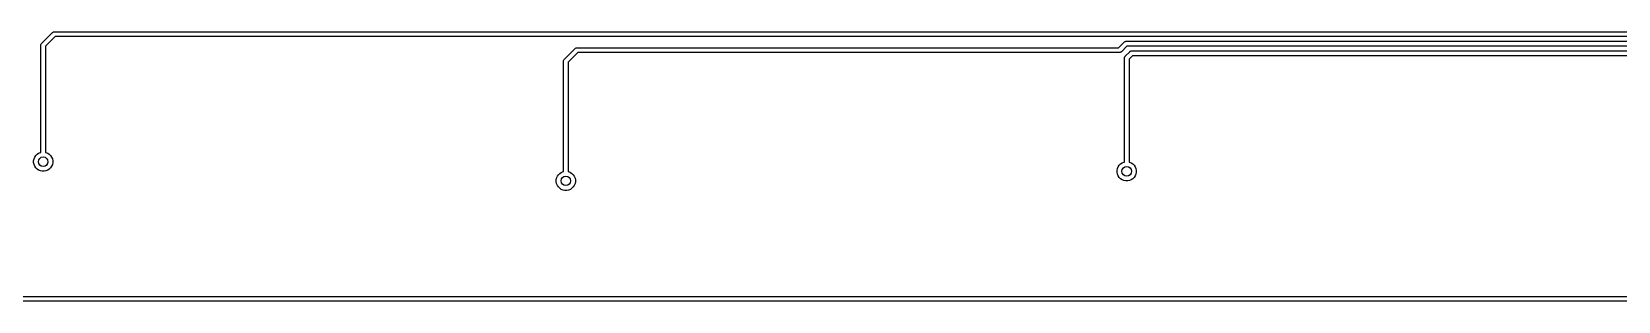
# Model space of a CAD drawing. Extents: x 70 to 232, y -100 to -50.
# Drawn here: x 124.59 to 174.37, y -99.58 to -91.12 of the extents above; entities that cross this region are included whole.
import ezdxf

# ---------------------------------------------------------------- set-up
doc = ezdxf.new("R2010")
doc.units = 0
doc.layers.add('BLACK', color=7, linetype='CONTINUOUS')

msp = doc.modelspace()

# ---------------------------------------------------------------- linework, layer by layer
at = {"layer": 'BLACK', "linetype": 'CONTINUOUS'}
for p, q in [((124.875, -91.5419), (124.876, -91.5353)), ((124.875, -91.55), (124.875, -91.5419)), ((124.875, -91.5537), (124.875, -91.55)), ((124.875, -94.909), (124.875, -91.5537)), ((124.876, -91.5353), (124.88, -91.5212)), ((124.88, -91.5212), (124.887, -91.5081)), ((124.887, -91.5081), (124.897, -91.4967)), ((124.897, -91.4967), (124.9, -91.4944)), ((124.9, -91.4944), (125.244, -91.1496)), ((125.331, -91.275), (125.025, -91.5811)), ((125.025, -91.5811), (125.025, -94.909)), ((125.244, -91.1496), (125.247, -91.1467)), ((125.247, -91.1467), (125.251, -91.1431)), ((125.251, -91.1431), (125.258, -91.1373)), ((125.258, -91.1373), (125.271, -91.1304)), ((125.271, -91.1304), (125.285, -91.1261)), ((125.285, -91.1261), (125.3, -91.1246)), ((125.3, -91.1246), (125.304, -91.125)), ((125.304, -91.125), (194.969, -91.125)), ((194.996, -91.275), (125.331, -91.275)), ((158.694, -91.625), (158.869, -91.4496)), ((158.956, -91.575), (158.781, -91.7504)), ((158.869, -91.4496), (158.872, -91.4467)), ((158.872, -91.4467), (158.876, -91.4431)), ((158.876, -91.4431), (158.883, -91.4373)), ((158.883, -91.4373), (158.896, -91.4304)), ((158.896, -91.4304), (158.91, -91.4261)), ((158.91, -91.4261), (158.925, -91.4246)), ((158.925, -91.4246), (158.929, -91.425)), ((158.929, -91.425), (195.169, -91.425)), ((195.196, -91.575), (158.956, -91.575)), ((141.275, -92.05), (141.276, -92.0353)), ((141.275, -92.0537), (141.275, -92.05)), ((141.275, -95.509), (141.275, -92.0537)), ((141.276, -92.0353), (141.28, -92.0212)), ((141.28, -92.0212), (141.287, -92.0081)), ((141.287, -92.0081), (141.297, -91.9967)), ((141.297, -91.9967), (141.3, -91.9944)), ((141.3, -91.9944), (141.644, -91.6496)), ((141.731, -91.775), (141.425, -92.0811)), ((141.425, -92.0811), (141.425, -95.509)), ((141.644, -91.6496), (141.647, -91.6467)), ((141.647, -91.6467), (141.651, -91.6431)), ((141.651, -91.6431), (141.658, -91.6373)), ((141.658, -91.6373), (141.671, -91.6304)), ((141.671, -91.6304), (141.685, -91.6261)), ((141.685, -91.6261), (141.7, -91.6246)), ((141.7, -91.6246), (141.704, -91.625)), ((141.704, -91.625), (158.694, -91.625)), ((158.721, -91.775), (141.731, -91.775)), ((158.725, -91.7754), (158.721, -91.775)), ((158.729, -91.775), (158.725, -91.7754)), ((158.74, -91.7739), (158.729, -91.775)), ((158.729, -91.775), (158.729, -91.775)), ((158.754, -91.7696), (158.74, -91.7739)), ((158.767, -91.7627), (158.754, -91.7696)), ((158.778, -91.7533), (158.767, -91.7627)), ((158.781, -91.7504), (158.778, -91.7533)), ((158.875, -91.9463), (158.876, -91.9353)), ((158.875, -91.95), (158.875, -91.9463)), ((158.875, -91.9537), (158.875, -91.95)), ((158.875, -95.209), (158.875, -91.9537)), ((158.876, -91.9353), (158.88, -91.9212)), ((158.88, -91.9212), (158.887, -91.9081)), ((158.887, -91.9081), (158.897, -91.8967)), ((158.897, -91.8967), (158.9, -91.8944)), ((158.9, -91.8944), (159.044, -91.7496)), ((159.131, -91.875), (159.025, -91.9811)), ((159.025, -91.9811), (159.025, -95.209)), ((159.044, -91.7496), (159.047, -91.7467)), ((159.047, -91.7467), (159.058, -91.7373)), ((159.058, -91.7373), (159.071, -91.7304)), ((159.071, -91.7304), (159.085, -91.7261)), ((159.085, -91.7261), (159.096, -91.725)), ((159.096, -91.725), (159.1, -91.7246)), ((159.096, -91.725), (159.096, -91.725)), ((159.1, -91.7246), (159.104, -91.725)), ((159.104, -91.725), (195.369, -91.725)), ((195.396, -91.875), (159.131, -91.875)), ((124.662, -95.1125), (124.684, -95.0579)), ((124.684, -95.0579), (124.717, -95.0088)), ((124.717, -95.0088), (124.759, -94.967)), ((124.759, -94.967), (124.808, -94.9341)), ((124.808, -94.9341), (124.862, -94.9115)), ((124.862, -94.9115), (124.875, -94.909)), ((125.025, -94.909), (125.038, -94.9115)), ((125.038, -94.9115), (125.092, -94.9341)), ((125.092, -94.9341), (125.141, -94.967)), ((125.141, -94.967), (125.183, -95.0088)), ((125.183, -95.0088), (125.216, -95.0579)), ((125.216, -95.0579), (125.238, -95.1125)), ((124.65, -95.1705), (124.662, -95.1125)), ((124.65, -95.2295), (124.65, -95.1705)), ((124.662, -95.2875), (124.65, -95.2295)), ((124.684, -95.3421), (124.662, -95.2875)), ((124.717, -95.3912), (124.684, -95.3421)), ((124.759, -95.433), (124.717, -95.3912)), ((124.808, -95.4659), (124.759, -95.433)), ((124.862, -95.4885), (124.808, -95.4659)), ((124.92, -95.5), (124.862, -95.4885)), ((124.98, -95.5), (124.92, -95.5)), ((125.038, -95.4885), (124.98, -95.5)), ((125.092, -95.4659), (125.038, -95.4885)), ((125.141, -95.433), (125.092, -95.4659)), ((125.183, -95.3912), (125.141, -95.433)), ((125.216, -95.3421), (125.183, -95.3912)), ((125.238, -95.2875), (125.216, -95.3421)), ((125.238, -95.1125), (125.25, -95.1705)), ((125.25, -95.2295), (125.238, -95.2875)), ((125.25, -95.1705), (125.25, -95.2295)), ((141.117, -95.6088), (141.159, -95.567)), ((141.159, -95.567), (141.208, -95.5341)), ((141.208, -95.5341), (141.262, -95.5115)), ((141.262, -95.5115), (141.275, -95.509)), ((141.425, -95.509), (141.438, -95.5115)), ((141.438, -95.5115), (141.492, -95.5341)), ((141.492, -95.5341), (141.541, -95.567)), ((141.541, -95.567), (141.583, -95.6088)), ((158.65, -95.4705), (158.662, -95.4125)), ((158.65, -95.5295), (158.65, -95.4705)), ((158.662, -95.5875), (158.65, -95.5295)), ((158.662, -95.4125), (158.684, -95.3579)), ((158.684, -95.3579), (158.717, -95.3088)), ((158.717, -95.3088), (158.759, -95.267)), ((158.759, -95.267), (158.808, -95.2341)), ((158.808, -95.2341), (158.862, -95.2115)), ((158.862, -95.2115), (158.875, -95.209)), ((159.025, -95.209), (159.038, -95.2115)), ((159.038, -95.2115), (159.092, -95.2341)), ((159.092, -95.2341), (159.141, -95.267)), ((159.141, -95.267), (159.183, -95.3088)), ((159.183, -95.3088), (159.216, -95.3579)), ((159.216, -95.3579), (159.238, -95.4125)), ((159.238, -95.4125), (159.25, -95.4705)), ((159.25, -95.5295), (159.238, -95.5875)), ((159.25, -95.4705), (159.25, -95.5295)), ((141.05, -95.7705), (141.062, -95.7125)), ((141.05, -95.8295), (141.05, -95.7705)), ((141.062, -95.8875), (141.05, -95.8295)), ((141.062, -95.7125), (141.084, -95.6579)), ((141.084, -95.9421), (141.062, -95.8875)), ((141.084, -95.6579), (141.117, -95.6088)), ((141.117, -95.9912), (141.084, -95.9421)), ((141.159, -96.033), (141.117, -95.9912)), ((141.208, -96.0659), (141.159, -96.033)), ((141.262, -96.0885), (141.208, -96.0659)), ((141.492, -96.0659), (141.438, -96.0885)), ((141.541, -96.033), (141.492, -96.0659)), ((141.583, -95.9912), (141.541, -96.033)), ((141.583, -95.6088), (141.616, -95.6579)), ((141.616, -95.9421), (141.583, -95.9912)), ((141.616, -95.6579), (141.638, -95.7125)), ((141.638, -95.8875), (141.616, -95.9421)), ((141.638, -95.7125), (141.65, -95.7705)), ((141.65, -95.8295), (141.638, -95.8875)), ((141.65, -95.7705), (141.65, -95.8295)), ((158.684, -95.6421), (158.662, -95.5875)), ((158.717, -95.6912), (158.684, -95.6421)), ((158.759, -95.733), (158.717, -95.6912)), ((158.808, -95.7659), (158.759, -95.733)), ((158.862, -95.7885), (158.808, -95.7659)), ((158.92, -95.8), (158.862, -95.7885)), ((158.98, -95.8), (158.92, -95.8)), ((159.038, -95.7885), (158.98, -95.8)), ((159.092, -95.7659), (159.038, -95.7885)), ((159.141, -95.733), (159.092, -95.7659)), ((159.183, -95.6912), (159.141, -95.733)), ((159.216, -95.6421), (159.183, -95.6912)), ((159.238, -95.5875), (159.216, -95.6421)), ((141.32, -96.1), (141.262, -96.0885)), ((141.38, -96.1), (141.32, -96.1)), ((141.438, -96.0885), (141.38, -96.1)), ((107.131, -99.425), (192.769, -99.425)), ((192.796, -99.575), (107.104, -99.575))]:
    msp.add_line(p, q, dxfattribs=at)
at = {"layer": 'BLACK'}
for centre in [(124.95, -95.2), (158.95, -95.5), (141.35, -95.8)]:
    msp.add_circle(centre, 0.15, dxfattribs=at)

doc.saveas('drawing.dxf')
